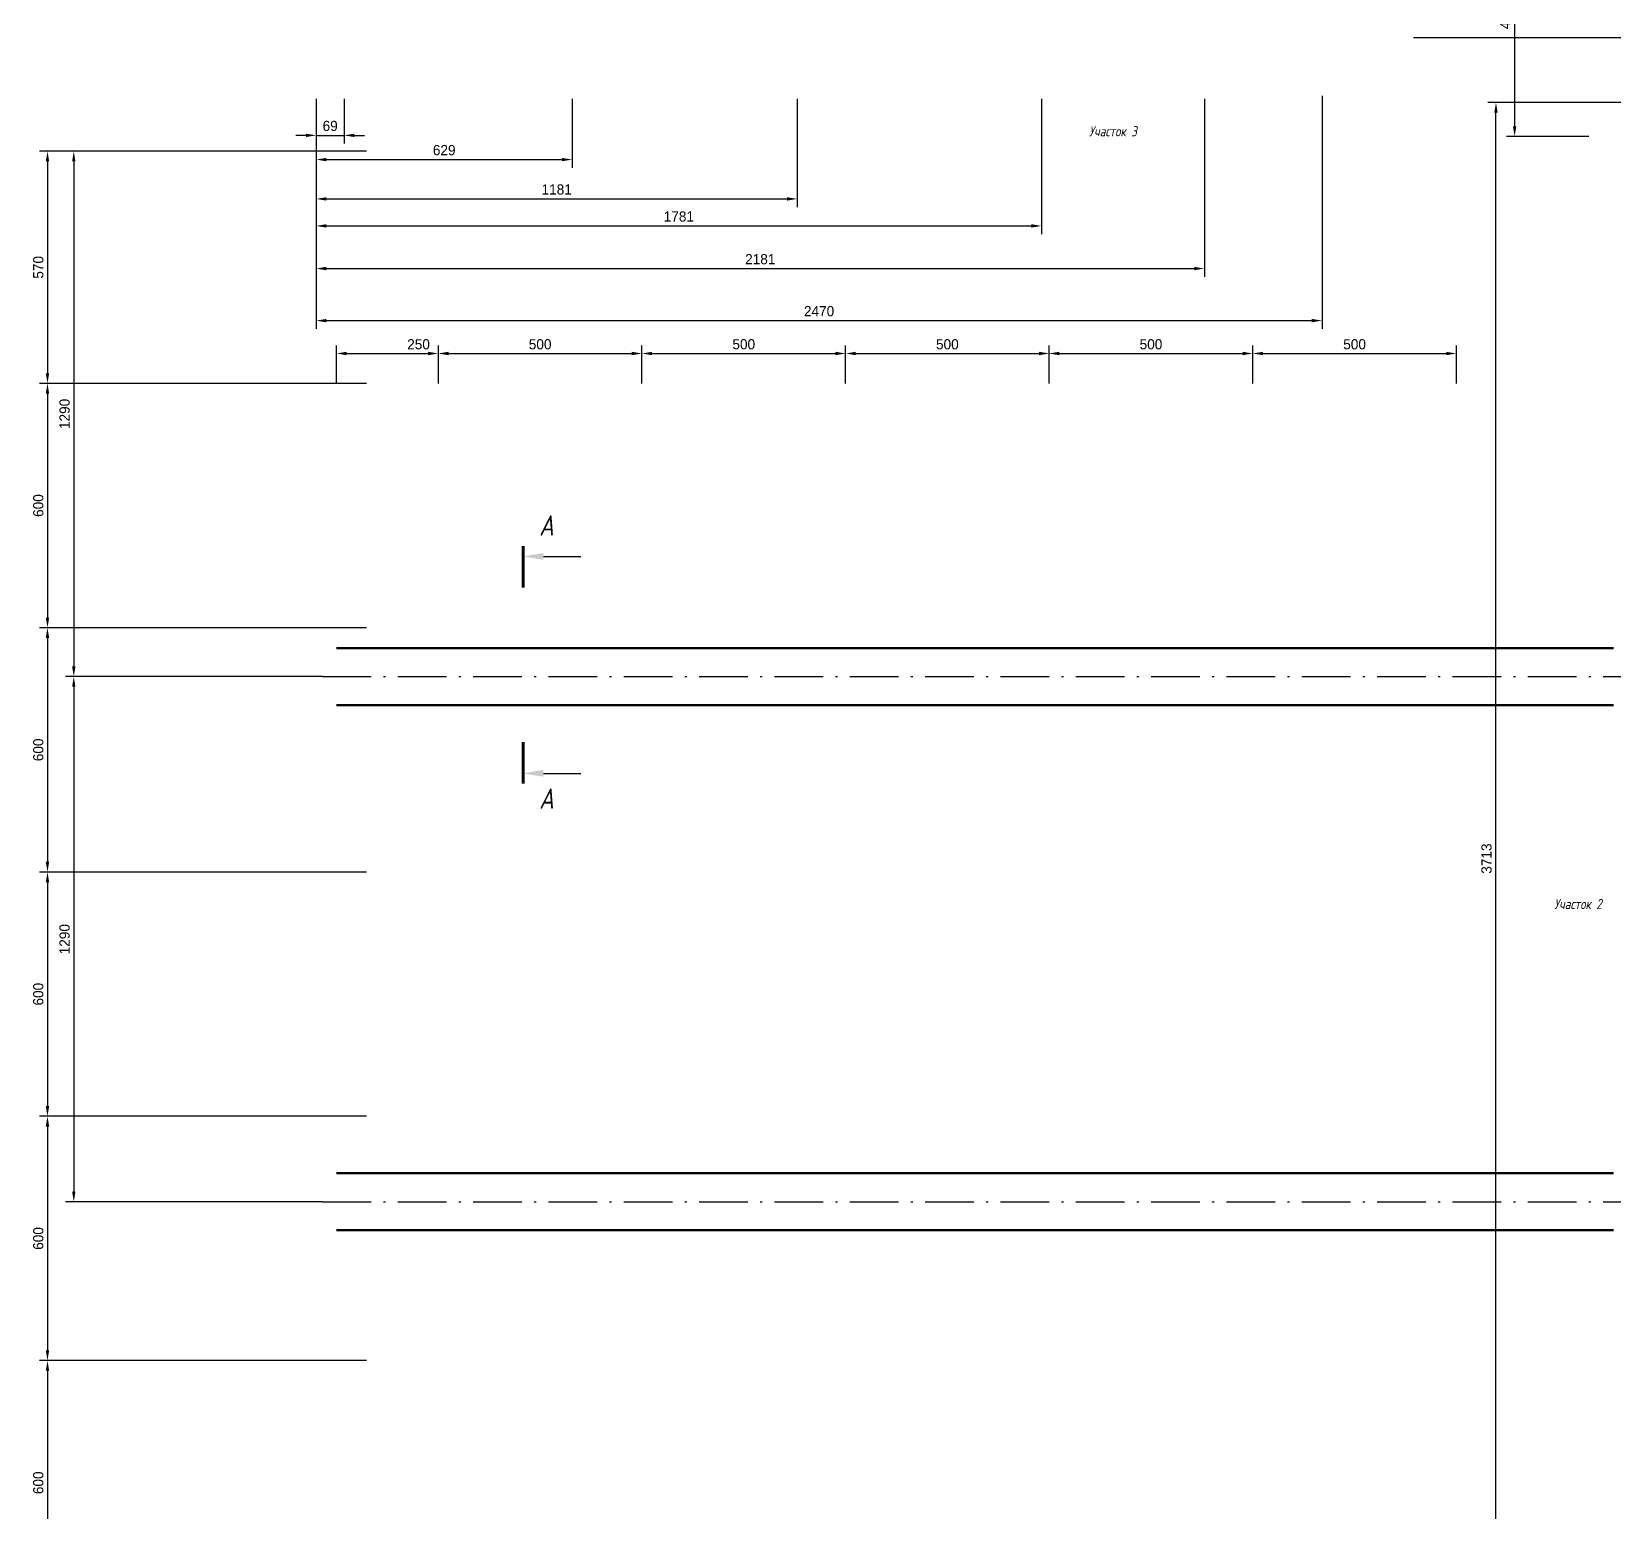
# Model space of a CAD drawing. Header units: millimetres. Extents: x -46731 to -19574, y -35129 to 2508.
# Drawn here: x -32364 to -28480, y -19924 to -16290 of the extents above; entities that cross this region are included whole.
import ezdxf
from ezdxf.enums import TextEntityAlignment as Align

# ---------------------------------------------------------------- set-up
doc = ezdxf.new("R2010")
doc.units = ezdxf.units.MM
doc.header["$PDMODE"] = 34
doc.header["$PDSIZE"] = 25
doc.linetypes.add('ACAD_ISO10W100', pattern=[18.5, 12, -3, 0.5, -3])
doc.layers.get('Defpoints').update_dxf_attribs({"color": 254})
for name, color, linetype in [('08 Размеры потолочных конструкций', 7, 'Continuous'), ('09 Размеры звукоизоляции потолка', 7, 'Continuous'), ('10 Балки', 7, 'Continuous')]:
    doc.layers.add(name, color=color, linetype=linetype)
doc.layers.add('100 noprint', color=1, linetype='Continuous', plot=False)
doc.styles.get("Standard").update_dxf_attribs({"font": ''})
doc.styles.add('ГОСТ-ISOCPEUR', font='isocpeui.ttf', dxfattribs={"width": 0.8})
doc.styles.get('Standard').set_extended_font_data('Ubuntu')
doc.dimstyles.new('ISO-25', dxfattribs={"dimtxt": 2.5, "dimasz": 2.5, "dimexe": 1.25, "dimexo": 0.625, "dimtad": 1, "dimtxsty": 'Standard', "dimcen": 2.5, "dimadec": 0, "dimazin": 0, "dimtfac": 1, "dimtmove": 0, "dimatfit": 3, "dimfxl": 1, "dimarcsym": 0})

# ---------------------------------------------------------------- blocks, each defined once
blk = doc.blocks.new('*D29')
at = {"layer": '08 Размеры потолочных конструкций', "color": 0, "lineweight": -2, "transparency": 16777216}
for p, q in [((-28502.7, -16044.1), (-28742.2, -16044.1)), ((-28722.2, -16069.1), (-28722.2, -16522.1)), ((-28539.7, -16547.1), (-28742.2, -16547.1))]:
    blk.add_line(p, q, dxfattribs=at)
at = {"layer": '08 Размеры потолочных конструкций', "color": 0, "transparency": 16777216}
for points in [[(-28718, -16069.1), (-28726.3, -16069.1), (-28722.2, -16044.1)], [(-28726.3, -16522.1), (-28718, -16522.1), (-28722.2, -16547.1)]]:
    blk.add_solid(points, dxfattribs=at)
at = {"layer": 'Defpoints', "color": 0, "transparency": 16777216}
for p in [(-28502.7, -16044.1), (-28722.2, -16547.1), (-28539.7, -16547.1)]:
    blk.add_point(p, dxfattribs=at)
at = {"layer": '08 Размеры потолочных конструкций', "color": 0, "transparency": 16777216, "insert": (-28745.2, -16249.3), "char_height": 25, "attachment_point": 5, "rotation": 90}
blk.add_mtext('430*', dxfattribs=at)
blk = doc.blocks.new('*D30')
at = {"layer": '08 Размеры потолочных конструкций', "color": 0, "lineweight": -2, "transparency": 16777216}
for p, q in [((-31665.2, -16454.6), (-31665.2, -16564.5)), ((-31596.4, -16454.6), (-31596.4, -16564.5)), ((-31690.2, -16544.5), (-31715.2, -16544.5)), ((-31665.2, -16544.5), (-31596.4, -16544.5)), ((-31571.4, -16544.5), (-31546.4, -16544.5))]:
    blk.add_line(p, q, dxfattribs=at)
at = {"layer": '08 Размеры потолочных конструкций', "color": 0, "transparency": 16777216}
for points in [[(-31690.2, -16548.6), (-31690.2, -16540.3), (-31665.2, -16544.5)], [(-31571.4, -16540.3), (-31571.4, -16548.6), (-31596.4, -16544.5)]]:
    blk.add_solid(points, dxfattribs=at)
at = {"layer": 'Defpoints', "color": 0, "transparency": 16777216}
for p in [(-31665.2, -16454.6), (-31596.4, -16454.6), (-31596.4, -16544.5)]:
    blk.add_point(p, dxfattribs=at)
at = {"layer": '08 Размеры потолочных конструкций', "color": 0, "transparency": 16777216, "insert": (-31630.8, -16521.4), "char_height": 25, "attachment_point": 5}
blk.add_mtext('69', dxfattribs=at)
blk = doc.blocks.new('*D31')
at = {"layer": '08 Размеры потолочных конструкций', "color": 0, "lineweight": -2, "transparency": 16777216}
for p, q in [((-31665.2, -16454.6), (-31665.2, -16624)), ((-31036.4, -16454.6), (-31036.4, -16624)), ((-31640.2, -16604), (-31061.4, -16604))]:
    blk.add_line(p, q, dxfattribs=at)
at = {"layer": '08 Размеры потолочных конструкций', "color": 0, "transparency": 16777216}
for points in [[(-31640.2, -16599.8), (-31640.2, -16608.1), (-31665.2, -16604)], [(-31061.4, -16608.1), (-31061.4, -16599.8), (-31036.4, -16604)]]:
    blk.add_solid(points, dxfattribs=at)
at = {"layer": 'Defpoints', "color": 0, "transparency": 16777216}
for p in [(-31665.2, -16454.6), (-31036.4, -16454.6), (-31036.4, -16604)]:
    blk.add_point(p, dxfattribs=at)
at = {"layer": '08 Размеры потолочных конструкций', "color": 0, "transparency": 16777216, "insert": (-31350.8, -16580.9), "char_height": 25, "attachment_point": 5}
blk.add_mtext('629', dxfattribs=at)
blk = doc.blocks.new('*D32')
at = {"layer": '08 Размеры потолочных конструкций', "color": 0, "lineweight": -2, "transparency": 16777216}
for p, q in [((-31665.2, -16455.2), (-31665.2, -16720.6)), ((-30484, -16454.6), (-30484, -16720.6)), ((-31640.2, -16700.6), (-30509, -16700.6))]:
    blk.add_line(p, q, dxfattribs=at)
at = {"layer": '08 Размеры потолочных конструкций', "color": 0, "transparency": 16777216}
for points in [[(-31640.2, -16696.4), (-31640.2, -16704.8), (-31665.2, -16700.6)], [(-30509, -16704.8), (-30509, -16696.4), (-30484, -16700.6)]]:
    blk.add_solid(points, dxfattribs=at)
at = {"layer": 'Defpoints', "color": 0, "transparency": 16777216}
for p in [(-31665.2, -16455.2), (-30484, -16454.6), (-30484, -16700.6)]:
    blk.add_point(p, dxfattribs=at)
at = {"layer": '08 Размеры потолочных конструкций', "color": 0, "transparency": 16777216, "insert": (-31074.6, -16677.5), "char_height": 25, "attachment_point": 5}
blk.add_mtext('1181', dxfattribs=at)
blk = doc.blocks.new('*D33')
at = {"layer": '08 Размеры потолочных конструкций', "color": 0, "lineweight": -2, "transparency": 16777216}
for p, q in [((-31665.2, -16455.8), (-31665.2, -16786.8)), ((-29884, -16454.6), (-29884, -16786.8)), ((-31640.2, -16766.8), (-29909, -16766.8))]:
    blk.add_line(p, q, dxfattribs=at)
at = {"layer": '08 Размеры потолочных конструкций', "color": 0, "transparency": 16777216}
for points in [[(-31640.2, -16762.7), (-31640.2, -16771), (-31665.2, -16766.8)], [(-29909, -16771), (-29909, -16762.7), (-29884, -16766.8)]]:
    blk.add_solid(points, dxfattribs=at)
at = {"layer": 'Defpoints', "color": 0, "transparency": 16777216}
for p in [(-31665.2, -16455.8), (-29884, -16454.6), (-29884, -16766.8)]:
    blk.add_point(p, dxfattribs=at)
at = {"layer": '08 Размеры потолочных конструкций', "color": 0, "transparency": 16777216, "insert": (-30774.6, -16743.8), "char_height": 25, "attachment_point": 5}
blk.add_mtext('1781', dxfattribs=at)
blk = doc.blocks.new('*D34')
at = {"layer": '08 Размеры потолочных конструкций', "color": 0, "lineweight": -2, "transparency": 16777216}
for p, q in [((-31665.2, -16454.6), (-31665.2, -16891.6)), ((-29484, -16454.6), (-29484, -16891.6)), ((-31640.2, -16871.6), (-29509, -16871.6))]:
    blk.add_line(p, q, dxfattribs=at)
at = {"layer": '08 Размеры потолочных конструкций', "color": 0, "transparency": 16777216}
for points in [[(-31640.2, -16867.4), (-31640.2, -16875.8), (-31665.2, -16871.6)], [(-29509, -16875.8), (-29509, -16867.4), (-29484, -16871.6)]]:
    blk.add_solid(points, dxfattribs=at)
at = {"layer": 'Defpoints', "color": 0, "transparency": 16777216}
for p in [(-31665.2, -16454.6), (-29484, -16454.6), (-29484, -16871.6)]:
    blk.add_point(p, dxfattribs=at)
at = {"layer": '08 Размеры потолочных конструкций', "color": 0, "transparency": 16777216, "insert": (-30574.6, -16848.6), "char_height": 25, "attachment_point": 5}
blk.add_mtext('2181', dxfattribs=at)
blk = doc.blocks.new('*D35')
at = {"layer": '08 Размеры потолочных конструкций', "color": 0, "lineweight": -2, "transparency": 16777216}
for p, q in [((-31665.2, -16454.6), (-31665.2, -17019.5)), ((-29195.2, -16447.1), (-29195.2, -17019.5)), ((-31640.2, -16999.5), (-29220.2, -16999.5))]:
    blk.add_line(p, q, dxfattribs=at)
at = {"layer": '08 Размеры потолочных конструкций', "color": 0, "transparency": 16777216}
for points in [[(-31640.2, -16995.3), (-31640.2, -17003.6), (-31665.2, -16999.5)], [(-29220.2, -17003.6), (-29220.2, -16995.3), (-29195.2, -16999.5)]]:
    blk.add_solid(points, dxfattribs=at)
at = {"layer": 'Defpoints', "color": 0, "transparency": 16777216}
for p in [(-31665.2, -16454.6), (-29195.2, -16447.1), (-29195.2, -16999.5)]:
    blk.add_point(p, dxfattribs=at)
at = {"layer": '08 Размеры потолочных конструкций', "color": 0, "transparency": 16777216, "insert": (-30430.2, -16976.4), "char_height": 25, "attachment_point": 5}
blk.add_mtext('2470', dxfattribs=at)
blk = doc.blocks.new('*D41')
at = {"layer": '08 Размеры потолочных конструкций', "color": 0, "lineweight": -2, "transparency": 16777216}
for p, q in [((-28457.7, -16464.1), (-28788, -16464.1)), ((-28768, -20152.3), (-28768, -16489.1)), ((-28467.2, -20177.3), (-28788, -20177.3))]:
    blk.add_line(p, q, dxfattribs=at)
at = {"layer": '08 Размеры потолочных конструкций', "color": 0, "transparency": 16777216}
for points in [[(-28763.8, -16489.1), (-28772.2, -16489.1), (-28768, -16464.1)], [(-28772.2, -20152.3), (-28763.8, -20152.3), (-28768, -20177.3)]]:
    blk.add_solid(points, dxfattribs=at)
at = {"layer": 'Defpoints', "color": 0, "transparency": 16777216}
for p in [(-28768, -16464.1), (-28457.7, -16464.1), (-28467.2, -20177.3)]:
    blk.add_point(p, dxfattribs=at)
at = {"layer": '08 Размеры потолочных конструкций', "color": 0, "transparency": 16777216, "insert": (-28791.1, -18320.7), "char_height": 25, "attachment_point": 5, "rotation": 90}
blk.add_mtext('3713', dxfattribs=at)
blk = doc.blocks.new('*D54')
at = {"layer": '09 Размеры звукоизоляции потолка', "color": 0, "lineweight": -2, "transparency": 16777216}
for p, q in [((-31541.2, -16583.6), (-32345, -16583.6)), ((-32325, -16608.6), (-32325, -17128.6)), ((-31541.2, -17153.6), (-32345, -17153.6))]:
    blk.add_line(p, q, dxfattribs=at)
for points in [[(-32329.2, -16608.6), (-32320.9, -16608.6), (-32325, -16583.6)], [(-32329.2, -17128.6), (-32320.9, -17128.6), (-32325, -17153.6)]]:
    blk.add_solid(points, dxfattribs=at)
at = {"layer": 'Defpoints', "color": 0, "lineweight": -2, "transparency": 16777216}
for p in [(-31541.2, -16583.6), (-32325, -17153.6), (-31541.2, -17153.6)]:
    blk.add_point(p, dxfattribs=at)
at = {"layer": '09 Размеры звукоизоляции потолка', "color": 0, "transparency": 16777216, "insert": (-32347.5, -16868.6), "char_height": 25, "attachment_point": 5, "rotation": 90}
blk.add_mtext('570', dxfattribs=at)
blk = doc.blocks.new('*D55')
at = {"layer": '09 Размеры звукоизоляции потолка', "color": 0, "lineweight": -2, "transparency": 16777216}
for p, q in [((-31541.2, -17153.6), (-32345, -17153.6)), ((-32325, -17178.6), (-32325, -17728.6)), ((-31541.2, -17753.6), (-32345, -17753.6))]:
    blk.add_line(p, q, dxfattribs=at)
for points in [[(-32329.2, -17178.6), (-32320.9, -17178.6), (-32325, -17153.6)], [(-32329.2, -17728.6), (-32320.9, -17728.6), (-32325, -17753.6)]]:
    blk.add_solid(points, dxfattribs=at)
at = {"layer": 'Defpoints', "color": 0, "lineweight": -2, "transparency": 16777216}
for p in [(-31541.2, -17153.6), (-32325, -17753.6), (-31541.2, -17753.6)]:
    blk.add_point(p, dxfattribs=at)
at = {"layer": '09 Размеры звукоизоляции потолка', "color": 0, "transparency": 16777216, "insert": (-32347.5, -17453.6), "char_height": 25, "attachment_point": 5, "rotation": 90}
blk.add_mtext('600', dxfattribs=at)
blk = doc.blocks.new('*D56')
at = {"layer": '09 Размеры звукоизоляции потолка', "color": 0, "lineweight": -2, "transparency": 16777216}
for p, q in [((-31541.2, -17753.6), (-32345, -17753.6)), ((-32325, -17778.6), (-32325, -18328.6)), ((-31541.2, -18353.6), (-32345, -18353.6))]:
    blk.add_line(p, q, dxfattribs=at)
for points in [[(-32329.2, -17778.6), (-32320.9, -17778.6), (-32325, -17753.6)], [(-32329.2, -18328.6), (-32320.9, -18328.6), (-32325, -18353.6)]]:
    blk.add_solid(points, dxfattribs=at)
at = {"layer": 'Defpoints', "color": 0, "lineweight": -2, "transparency": 16777216}
for p in [(-31541.2, -17753.6), (-32325, -18353.6), (-31541.2, -18353.6)]:
    blk.add_point(p, dxfattribs=at)
at = {"layer": '09 Размеры звукоизоляции потолка', "color": 0, "transparency": 16777216, "insert": (-32347.5, -18053.6), "char_height": 25, "attachment_point": 5, "rotation": 90}
blk.add_mtext('600', dxfattribs=at)
blk = doc.blocks.new('*D57')
at = {"layer": '09 Размеры звукоизоляции потолка', "color": 0, "lineweight": -2, "transparency": 16777216}
for p, q in [((-31541.2, -18353.6), (-32345, -18353.6)), ((-32325, -18378.6), (-32325, -18928.6)), ((-31541.2, -18953.6), (-32345, -18953.6))]:
    blk.add_line(p, q, dxfattribs=at)
for points in [[(-32329.2, -18378.6), (-32320.9, -18378.6), (-32325, -18353.6)], [(-32329.2, -18928.6), (-32320.9, -18928.6), (-32325, -18953.6)]]:
    blk.add_solid(points, dxfattribs=at)
at = {"layer": 'Defpoints', "color": 0, "lineweight": -2, "transparency": 16777216}
for p in [(-31541.2, -18353.6), (-32325, -18953.6), (-31541.2, -18953.6)]:
    blk.add_point(p, dxfattribs=at)
at = {"layer": '09 Размеры звукоизоляции потолка', "color": 0, "transparency": 16777216, "insert": (-32347.5, -18653.6), "char_height": 25, "attachment_point": 5, "rotation": 90}
blk.add_mtext('600', dxfattribs=at)
blk = doc.blocks.new('*D58')
at = {"layer": '09 Размеры звукоизоляции потолка', "color": 0, "lineweight": -2, "transparency": 16777216}
for p, q in [((-31541.2, -18953.6), (-32345, -18953.6)), ((-32325, -18978.6), (-32325, -19528.6)), ((-31541.2, -19553.6), (-32345, -19553.6))]:
    blk.add_line(p, q, dxfattribs=at)
for points in [[(-32329.2, -18978.6), (-32320.9, -18978.6), (-32325, -18953.6)], [(-32329.2, -19528.6), (-32320.9, -19528.6), (-32325, -19553.6)]]:
    blk.add_solid(points, dxfattribs=at)
at = {"layer": 'Defpoints', "color": 0, "lineweight": -2, "transparency": 16777216}
for p in [(-31541.2, -18953.6), (-32325, -19553.6), (-31541.2, -19553.6)]:
    blk.add_point(p, dxfattribs=at)
at = {"layer": '09 Размеры звукоизоляции потолка', "color": 0, "transparency": 16777216, "insert": (-32347.5, -19253.6), "char_height": 25, "attachment_point": 5, "rotation": 90}
blk.add_mtext('600', dxfattribs=at)
blk = doc.blocks.new('*D59')
at = {"layer": '09 Размеры звукоизоляции потолка', "color": 0, "lineweight": -2, "transparency": 16777216}
for p, q in [((-31541.2, -19553.6), (-32345, -19553.6)), ((-32325, -19578.6), (-32325, -20128.6)), ((-31541.2, -20153.6), (-32345, -20153.6))]:
    blk.add_line(p, q, dxfattribs=at)
for points in [[(-32329.2, -19578.6), (-32320.9, -19578.6), (-32325, -19553.6)], [(-32329.2, -20128.6), (-32320.9, -20128.6), (-32325, -20153.6)]]:
    blk.add_solid(points, dxfattribs=at)
at = {"layer": 'Defpoints', "color": 0, "lineweight": -2, "transparency": 16777216}
for p in [(-31541.2, -19553.6), (-32325, -20153.6), (-31541.2, -20153.6)]:
    blk.add_point(p, dxfattribs=at)
at = {"layer": '09 Размеры звукоизоляции потолка', "color": 0, "transparency": 16777216, "insert": (-32347.5, -19853.6), "char_height": 25, "attachment_point": 5, "rotation": 90}
blk.add_mtext('600', dxfattribs=at)
blk = doc.blocks.new('*D65')
at = {"layer": '10 Балки', "color": 0, "lineweight": -2, "transparency": 16777216}
for p, q in [((-31615.2, -16583.6), (-32280.4, -16583.6)), ((-32260.4, -16608.6), (-32260.4, -17848.6)), ((-31649.8, -17873.6), (-32280.4, -17873.6))]:
    blk.add_line(p, q, dxfattribs=at)
for points in [[(-32264.6, -16608.6), (-32256.3, -16608.6), (-32260.4, -16583.6)], [(-32264.6, -17848.6), (-32256.3, -17848.6), (-32260.4, -17873.6)]]:
    blk.add_solid(points, dxfattribs=at)
at = {"layer": 'Defpoints', "color": 0, "lineweight": -2, "transparency": 16777216}
for p in [(-31615.2, -16583.6), (-32260.4, -17873.6), (-31649.8, -17873.6)]:
    blk.add_point(p, dxfattribs=at)
at = {"layer": '10 Балки', "color": 0, "transparency": 16777216, "insert": (-32282.9, -17228.6), "char_height": 25, "attachment_point": 5, "rotation": 90}
blk.add_mtext('1290', dxfattribs=at)
blk = doc.blocks.new('*D66')
at = {"layer": '10 Балки', "color": 0, "lineweight": -2, "transparency": 16777216}
for p, q in [((-31649.8, -17873.6), (-32280.4, -17873.6)), ((-32260.4, -17898.6), (-32260.4, -19138.6)), ((-31649.8, -19163.6), (-32280.4, -19163.6))]:
    blk.add_line(p, q, dxfattribs=at)
for points in [[(-32264.6, -17898.6), (-32256.3, -17898.6), (-32260.4, -17873.6)], [(-32264.6, -19138.6), (-32256.3, -19138.6), (-32260.4, -19163.6)]]:
    blk.add_solid(points, dxfattribs=at)
at = {"layer": 'Defpoints', "color": 0, "lineweight": -2, "transparency": 16777216}
for p in [(-31649.8, -17873.6), (-32260.4, -19163.6), (-31649.8, -19163.6)]:
    blk.add_point(p, dxfattribs=at)
at = {"layer": '10 Балки', "color": 0, "lineweight": -2, "transparency": 16777216, "insert": (-32282.9, -18518.6), "char_height": 25, "attachment_point": 5, "rotation": 90}
blk.add_mtext('1290', dxfattribs=at)
blk = doc.blocks.new('*D143')
at = {"layer": '09 Размеры звукоизоляции потолка', "color": 0, "lineweight": -2, "transparency": 16777216}
for p, q in [((-31615.2, -17153.6), (-31615.2, -17060.2)), ((-31590.2, -17080.2), (-31390.2, -17080.2)), ((-31365.2, -17153.6), (-31365.2, -17060.2))]:
    blk.add_line(p, q, dxfattribs=at)
for points in [[(-31590.2, -17076), (-31590.2, -17084.4), (-31615.2, -17080.2)], [(-31390.2, -17076), (-31390.2, -17084.4), (-31365.2, -17080.2)]]:
    blk.add_solid(points, dxfattribs=at)
at = {"layer": 'Defpoints', "color": 0, "lineweight": -2, "transparency": 16777216}
for p in [(-31365.2, -17080.2), (-31615.2, -17153.6), (-31365.2, -17153.6)]:
    blk.add_point(p, dxfattribs=at)
at = {"layer": '09 Размеры звукоизоляции потолка', "color": 0, "transparency": 16777216, "insert": (-31413.8, -17057.7), "char_height": 25, "attachment_point": 5}
blk.add_mtext('250', dxfattribs=at)
blk = doc.blocks.new('*D144')
at = {"layer": '09 Размеры звукоизоляции потолка', "color": 0, "lineweight": -2, "transparency": 16777216}
for p, q in [((-31365.2, -17153.6), (-31365.2, -17060.2)), ((-31340.2, -17080.2), (-30890.2, -17080.2)), ((-30865.2, -17153.6), (-30865.2, -17060.2))]:
    blk.add_line(p, q, dxfattribs=at)
for points in [[(-31340.2, -17076), (-31340.2, -17084.4), (-31365.2, -17080.2)], [(-30890.2, -17076), (-30890.2, -17084.4), (-30865.2, -17080.2)]]:
    blk.add_solid(points, dxfattribs=at)
at = {"layer": 'Defpoints', "color": 0, "lineweight": -2, "transparency": 16777216}
for p in [(-30865.2, -17080.2), (-31365.2, -17153.6), (-30865.2, -17153.6)]:
    blk.add_point(p, dxfattribs=at)
at = {"layer": '09 Размеры звукоизоляции потолка', "color": 0, "transparency": 16777216, "insert": (-31115.2, -17057.7), "char_height": 25, "attachment_point": 5}
blk.add_mtext('500', dxfattribs=at)
blk = doc.blocks.new('*D145')
at = {"layer": '09 Размеры звукоизоляции потолка', "color": 0, "lineweight": -2, "transparency": 16777216}
for p, q in [((-30865.2, -17153.6), (-30865.2, -17060.2)), ((-30840.2, -17080.2), (-30390.2, -17080.2)), ((-30365.2, -17153.6), (-30365.2, -17060.2))]:
    blk.add_line(p, q, dxfattribs=at)
for points in [[(-30840.2, -17076), (-30840.2, -17084.4), (-30865.2, -17080.2)], [(-30390.2, -17076), (-30390.2, -17084.4), (-30365.2, -17080.2)]]:
    blk.add_solid(points, dxfattribs=at)
at = {"layer": 'Defpoints', "color": 0, "lineweight": -2, "transparency": 16777216}
for p in [(-30365.2, -17080.2), (-30865.2, -17153.6), (-30365.2, -17153.6)]:
    blk.add_point(p, dxfattribs=at)
at = {"layer": '09 Размеры звукоизоляции потолка', "color": 0, "transparency": 16777216, "insert": (-30615.2, -17057.7), "char_height": 25, "attachment_point": 5}
blk.add_mtext('500', dxfattribs=at)
blk = doc.blocks.new('*D146')
at = {"layer": '09 Размеры звукоизоляции потолка', "color": 0, "lineweight": -2, "transparency": 16777216}
for p, q in [((-30365.2, -17153.6), (-30365.2, -17060.2)), ((-30340.2, -17080.2), (-29890.2, -17080.2)), ((-29865.2, -17153.6), (-29865.2, -17060.2))]:
    blk.add_line(p, q, dxfattribs=at)
for points in [[(-30340.2, -17076), (-30340.2, -17084.4), (-30365.2, -17080.2)], [(-29890.2, -17076), (-29890.2, -17084.4), (-29865.2, -17080.2)]]:
    blk.add_solid(points, dxfattribs=at)
at = {"layer": 'Defpoints', "color": 0, "lineweight": -2, "transparency": 16777216}
for p in [(-29865.2, -17080.2), (-30365.2, -17153.6), (-29865.2, -17153.6)]:
    blk.add_point(p, dxfattribs=at)
at = {"layer": '09 Размеры звукоизоляции потолка', "color": 0, "transparency": 16777216, "insert": (-30115.2, -17057.7), "char_height": 25, "attachment_point": 5}
blk.add_mtext('500', dxfattribs=at)
blk = doc.blocks.new('*D147')
at = {"layer": '09 Размеры звукоизоляции потолка', "color": 0, "lineweight": -2, "transparency": 16777216}
for p, q in [((-29865.2, -17153.6), (-29865.2, -17060.2)), ((-29840.2, -17080.2), (-29390.2, -17080.2)), ((-29365.2, -17153.6), (-29365.2, -17060.2))]:
    blk.add_line(p, q, dxfattribs=at)
for points in [[(-29840.2, -17076), (-29840.2, -17084.4), (-29865.2, -17080.2)], [(-29390.2, -17076), (-29390.2, -17084.4), (-29365.2, -17080.2)]]:
    blk.add_solid(points, dxfattribs=at)
at = {"layer": 'Defpoints', "color": 0, "lineweight": -2, "transparency": 16777216}
for p in [(-29365.2, -17080.2), (-29865.2, -17153.6), (-29365.2, -17153.6)]:
    blk.add_point(p, dxfattribs=at)
at = {"layer": '09 Размеры звукоизоляции потолка', "color": 0, "transparency": 16777216, "insert": (-29615.2, -17057.7), "char_height": 25, "attachment_point": 5}
blk.add_mtext('500', dxfattribs=at)
blk = doc.blocks.new('*D148')
at = {"layer": '09 Размеры звукоизоляции потолка', "color": 0, "lineweight": -2, "transparency": 16777216}
for p, q in [((-29365.2, -17153.6), (-29365.2, -17060.2)), ((-29340.2, -17080.2), (-28890.2, -17080.2)), ((-28865.2, -17153.6), (-28865.2, -17060.2))]:
    blk.add_line(p, q, dxfattribs=at)
for points in [[(-29340.2, -17076), (-29340.2, -17084.4), (-29365.2, -17080.2)], [(-28890.2, -17076), (-28890.2, -17084.4), (-28865.2, -17080.2)]]:
    blk.add_solid(points, dxfattribs=at)
at = {"layer": 'Defpoints', "color": 0, "lineweight": -2, "transparency": 16777216}
for p in [(-28865.2, -17080.2), (-29365.2, -17153.6), (-28865.2, -17153.6)]:
    blk.add_point(p, dxfattribs=at)
at = {"layer": '09 Размеры звукоизоляции потолка', "color": 0, "transparency": 16777216, "insert": (-29115.2, -17057.7), "char_height": 25, "attachment_point": 5}
blk.add_mtext('500', dxfattribs=at)

msp = doc.modelspace()

# ---------------------------------------------------------------- linework, layer by layer
at = {"layer": '10 Балки', "color": 7, "lineweight": 100}
for p, q in [((-31157.289, -17654.925), (-31157.289, -17553.357)), ((-31157.289, -18034.92), (-31157.289, -18136.488))]:
    msp.add_line(p, q, dxfattribs=at)
at = {"layer": '10 Балки', "color": 7}
for p, q in [((-31107.289, -17578.52), (-31015.211, -17578.52)), ((-31107.289, -18111.325), (-31015.211, -18111.325))]:
    msp.add_line(p, q, dxfattribs=at)
at = {"layer": '10 Балки', "lineweight": 50}
for p, q in [((-31615.208, -17803.586), (-28479.708, -17803.586)), ((-31615.208, -17943.586), (-28479.708, -17943.586)), ((-31615.208, -19093.586), (-28479.708, -19093.586)), ((-31615.208, -19233.586), (-28479.708, -19233.586))]:
    msp.add_line(p, q, dxfattribs=at)
at = {"layer": '10 Балки', "linetype": 'ACAD_ISO10W100', "lineweight": -2, "ltscale": 10}
for p, q in [((-31649.836, -17873.586), (-28413.208, -17873.586)), ((-31649.836, -19163.586), (-28413.208, -19163.586))]:
    msp.add_line(p, q, dxfattribs=at)
at = {"layer": '10 Балки', "color": 7}
for points in [[(-31107.289, -17570.187), (-31157.289, -17578.52), (-31107.289, -17586.854)], [(-31107.289, -18119.658), (-31157.289, -18111.325), (-31107.289, -18102.992)]]:
    msp.add_solid(points, dxfattribs=at)
at = {"layer": '100 noprint', "color": 1, "linetype": 'ACAD_ISO10W100', "lineweight": -2, "ltscale": 100, "flags": 128}
msp.add_lwpolyline([(-28970.208, -16304.086), (-25306.257, -16304.086), (-25306.257, -23221.677)], dxfattribs=at)

# ---------------------------------------------------------------- texts
at = {"layer": '08 Размеры потолочных конструкций', "style": 'ГОСТ-ISOCPEUR', "width": 0.8}
for s, p in [('Участок 3', (-29708.356, -16534.308)), ('Участок 2', (-28566.547, -18432.232))]:
    msp.add_text(s, height=25, dxfattribs=at).set_placement(p, align=Align.MIDDLE)
at = {"layer": '10 Балки', "char_height": 50, "attachment_point": 1, "style": 'ГОСТ-ISOCPEUR'}
for insert in [(-31117.605, -17477.449), (-31117.605, -18148.336)]:
    msp.add_mtext_dynamic_manual_height_columns('А', width=27.17194, gutter_width=12.5, heights=[0], dxfattribs=dict(at, insert=insert))

# ---------------------------------------------------------------- dimensions: what is measured, and where the dimension line sits
at = {"layer": '08 Размеры потолочных конструкций'}
dim = msp.add_linear_dim(base=(-28722.174, -16547.086), p1=(-28502.708, -16044.086), p2=(-28539.708, -16547.086), angle=90, text='430*', dimstyle='ISO-25', override={"dimtxt": 25, "dimasz": 25, "dimexe": 20, "dimexo": 0, "dimgap": 10, "dimdec": 0}, dxfattribs=at)
dim.commit()
dim.dimension.update_dxf_attribs({"geometry": '*D29', "text_midpoint": (-28722.174, -16249.336), "dimtype": 160})
for base, p1, p2, picture, middle in [((-31596.439, -16544.479), (-31665.208, -16454.586), (-31596.439, -16454.586), '*D30', (-31630.823, -16521.42)), ((-29195.208, -16999.468), (-31665.208, -16454.586), (-29195.208, -16447.086), '*D35', (-30430.208, -16976.409)), ((-31036.439, -16603.967), (-31665.208, -16454.586), (-31036.439, -16454.586), '*D31', (-31350.823, -16580.907)), ((-30484.042, -16700.605), (-31665.208, -16455.211), (-30484.042, -16454.586), '*D32', (-31074.625, -16677.546)), ((-29884.042, -16766.843), (-31665.208, -16455.836), (-29884.042, -16454.586), '*D33', (-30774.625, -16743.784)), ((-29484.042, -16871.615), (-31665.208, -16454.586), (-29484.042, -16454.586), '*D34', (-30574.625, -16848.556))]:
    dim = msp.add_linear_dim(base=base, p1=p1, p2=p2, dimstyle='ISO-25', override={"dimtxt": 25, "dimasz": 25, "dimexe": 20, "dimexo": 0, "dimgap": 10, "dimdec": 0}, dxfattribs=at)
    dim.commit()
    dim.dimension.update_dxf_attribs({"geometry": picture, "text_midpoint": middle})
at = {"layer": '08 Размеры потолочных конструкций', "color": 5}
dim = msp.add_linear_dim(base=(-28768.001, -16464.086), p1=(-28467.208, -20177.272), p2=(-28457.708, -16464.086), angle=90, dimstyle='ISO-25', override={"dimtxt": 25, "dimasz": 25, "dimexe": 20, "dimexo": 0, "dimgap": 10, "dimdec": 0}, dxfattribs=at)
dim.commit()
dim.dimension.update_dxf_attribs({"geometry": '*D41', "text_midpoint": (-28768.001, -18320.679), "dimtype": 160})
at = {"layer": '09 Размеры звукоизоляции потолка'}
for base, p1, p2, picture, middle in [((-32325.024, -17153.586), (-31541.208, -16583.586), (-31541.208, -17153.586), '*D54', (-32347.524, -16868.586)), ((-32325.024, -17753.586), (-31541.208, -17153.586), (-31541.208, -17753.586), '*D55', (-32347.524, -17453.586)), ((-32325.024, -18353.586), (-31541.208, -17753.586), (-31541.208, -18353.586), '*D56', (-32347.524, -18053.586)), ((-32325.024, -18953.586), (-31541.208, -18353.586), (-31541.208, -18953.586), '*D57', (-32347.524, -18653.586)), ((-32325.024, -19553.586), (-31541.208, -18953.586), (-31541.208, -19553.586), '*D58', (-32347.524, -19253.586)), ((-32325.024, -20153.586), (-31541.208, -19553.586), (-31541.208, -20153.586), '*D59', (-32347.524, -19853.586))]:
    dim = msp.add_linear_dim(base=base, p1=p1, p2=p2, angle=90, dimstyle='ISO-25', override={"dimtxt": 25, "dimasz": 25, "dimexe": 20, "dimexo": 0, "dimgap": 10, "dimdec": 0}, dxfattribs=at)
    dim.commit()
    dim.dimension.update_dxf_attribs({"geometry": picture, "text_midpoint": middle})
dim = msp.add_linear_dim(base=(-31365.208, -17080.214), p1=(-31615.208, -17153.586), p2=(-31365.208, -17153.586), dimstyle='ISO-25', override={"dimtxt": 25, "dimasz": 25, "dimexe": 20, "dimexo": 0, "dimgap": 10, "dimdec": 0}, dxfattribs=at)
dim.commit()
dim.dimension.update_dxf_attribs({"geometry": '*D143', "text_midpoint": (-31413.777, -17080.214), "dimtype": 160})
for base, p1, p2, picture, middle in [((-30865.208, -17080.214), (-31365.208, -17153.586), (-30865.208, -17153.586), '*D144', (-31115.208, -17057.714)), ((-30365.208, -17080.214), (-30865.208, -17153.586), (-30365.208, -17153.586), '*D145', (-30615.208, -17057.714)), ((-29865.208, -17080.214), (-30365.208, -17153.586), (-29865.208, -17153.586), '*D146', (-30115.208, -17057.714)), ((-29365.208, -17080.214), (-29865.208, -17153.586), (-29365.208, -17153.586), '*D147', (-29615.208, -17057.714)), ((-28865.208, -17080.214), (-29365.208, -17153.586), (-28865.208, -17153.586), '*D148', (-29115.208, -17057.714))]:
    dim = msp.add_linear_dim(base=base, p1=p1, p2=p2, dimstyle='ISO-25', override={"dimtxt": 25, "dimasz": 25, "dimexe": 20, "dimexo": 0, "dimgap": 10, "dimdec": 0}, dxfattribs=at)
    dim.commit()
    dim.dimension.update_dxf_attribs({"geometry": picture, "text_midpoint": middle})
at = {"layer": '10 Балки'}
dim = msp.add_linear_dim(base=(-32260.427, -17873.586), p1=(-31615.208, -16583.586), p2=(-31649.836, -17873.586), angle=90, dimstyle='ISO-25', override={"dimtxt": 25, "dimasz": 25, "dimexe": 20, "dimexo": 0, "dimgap": 10, "dimdec": 0}, dxfattribs=at)
dim.commit()
dim.dimension.update_dxf_attribs({"geometry": '*D65', "text_midpoint": (-32282.927, -17228.586)})
at = {"layer": '10 Балки', "lineweight": -2}
dim = msp.add_linear_dim(base=(-32260.427, -19163.586), p1=(-31649.836, -17873.586), p2=(-31649.836, -19163.586), angle=90, dimstyle='ISO-25', override={"dimtxt": 25, "dimasz": 25, "dimexe": 20, "dimexo": 0, "dimgap": 10, "dimdec": 0, "dimtmove": 1}, dxfattribs=at)
dim.commit()
dim.dimension.update_dxf_attribs({"geometry": '*D66', "text_midpoint": (-32282.927, -18518.586)})

doc.saveas('drawing.dxf')
